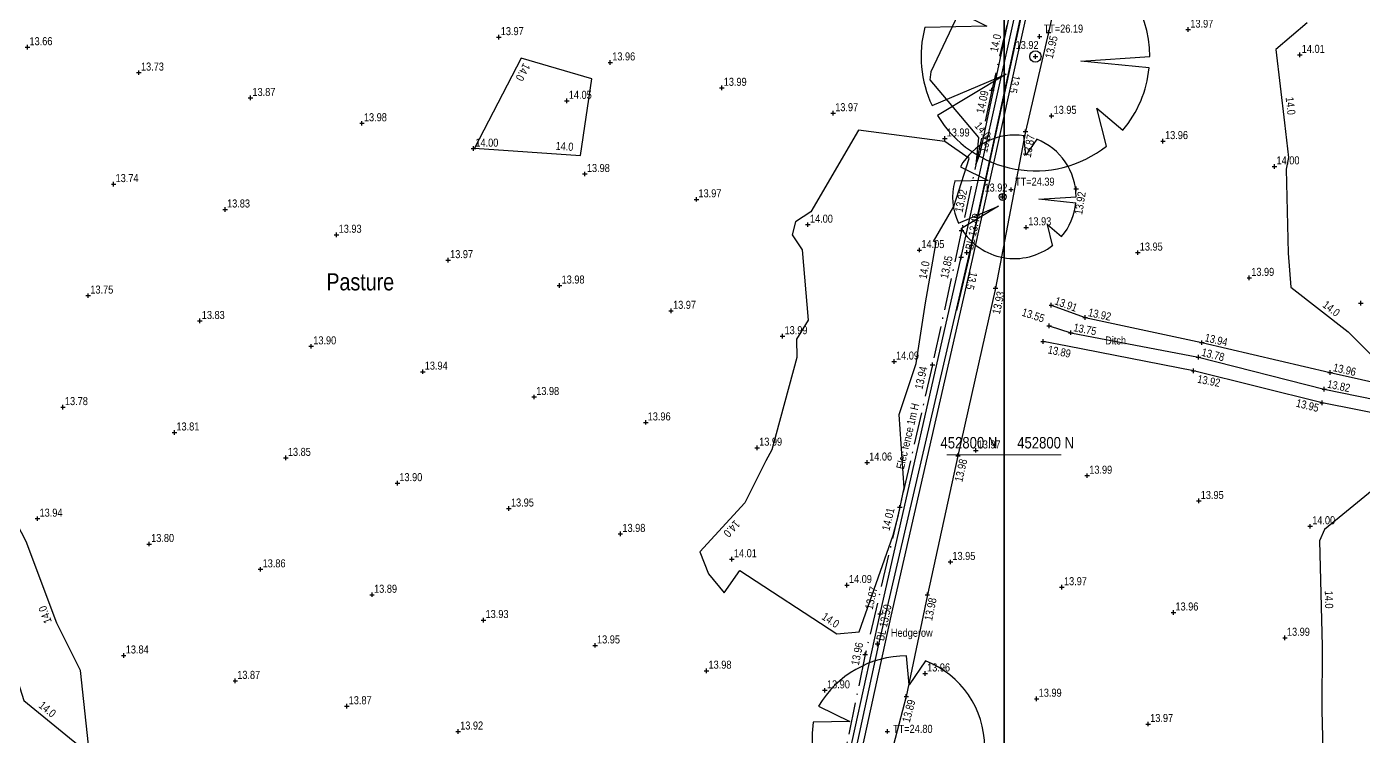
# Model space of a CAD drawing. Extents: x 452260 to 454003, y 451265 to 453203.
# Drawn here: x 453040.8 to 453157.7, y 452775.4 to 452837.4 of the extents above; entities that cross this region are included whole.
import ezdxf
from ezdxf.enums import TextEntityAlignment as Align

# ---------------------------------------------------------------- set-up
doc = ezdxf.new("R2010")
doc.units = 0
doc.header["$LTSCALE"] = 0.7
doc.header["$MEASUREMENT"] = 0
doc.header["$PDMODE"] = 2
doc.header["$PDSIZE"] = 0.2
doc.linetypes.add('Dash-Dot', pattern=[6, 4, -1, 0, -1])
doc.linetypes.add('DASHED', pattern=[5442.857143, 3628.571429, -1814.285714])
for name, color, linetype, lineweight in [('Border', 7, 'Continuous', 25), ('FFS_Tree Top Levels', 94, 'Continuous', 25), ('FPS_Bed Levels', 5, 'Continuous', 25), ('FPS_Bottom of Bank', 7, 'DASHED', 25), ('FPS_Contours-Minor', 184, 'Continuous', 25), ('FPS_Fence', 42, 'Dash-Dot', 25), ('FPS_Grid', 7, 'Continuous', 13), ('FPS_Hedge', 86, 'Continuous', 25), ('FPS_Levels', 7, 'Continuous', 25), ('FPS_Spot Levels', 7, 'Continuous', 25), ('FPS_Text', 7, 'Continuous', 25), ('FPS_Top of Bank', 7, 'DASHED', 25), ('FPS_Tree Canopy', 3, 'Continuous', 25), ('FPS_Tree Trunk', 32, 'Continuous', 25), ('FPS_Trees', 77, 'Continuous', 25)]:
    doc.layers.add(name, color=color, linetype=linetype, lineweight=lineweight)
doc.styles.add('Default', font='ARIALN.TTF')
doc.styles.get("Standard").update_dxf_attribs({"font": 'ARIALN.TTF'})

# ---------------------------------------------------------------- blocks, each defined once
blk = doc.blocks.new('Tree1R')
at = {"layer": 'FPS_Trees', "color": 77, "linetype": 'Continuous', "lineweight": 25}
for points in [[(0.363, 0.931, 0), (0.187, 0.673, 0), (0.157, 0.987, 0)], [(-0.873, 0.486, 0), (-0.424, 0.264, 0), (-0.967, 0.254, 0)], [(0.995, -0.101, 0), (0.398, -0.041, 0), (1, -0.001, 0)], [(-0.904, -0.429, 0), (-0.257, -0.156, 0), (-0.857, -0.517, 0)], [(0.622, -0.785, 0), (0.536, -0.452, 0), (0.765, -0.645, 0)]]:
    blk.add_polyline3d(points, dxfattribs=at)
at = {"layer": 'FPS_Trees', "color": 42, "linetype": 'Continuous', "lineweight": 25}
blk.add_circle((0, -0.001), 0.05, dxfattribs=at)
at = {"layer": 'FPS_Trees', "color": 77, "linetype": 'Continuous', "lineweight": 25}
for start, end in [(80.968, 150.872), (0, 68.758), (165.198, 205.304), (319.896, 354.273), (211.031, 308.435)]:
    blk.add_arc((0, -0.001), 1, start, end, dxfattribs=at)

msp = doc.modelspace()

# ---------------------------------------------------------------- linework, layer by layer
at = {"layer": 'Border'}
for points in [[(452587.68, 453140.97), (453126.3, 453140.97), (453126.3, 452726.87), (452587.68, 452726.87)], [(453126.3, 453140.97), (453664.93, 453140.97), (453664.93, 452726.87), (453126.3, 452726.87)]]:
    msp.add_lwpolyline(points, close=True, dxfattribs=at)
at = {"layer": 'FFS_Tree Top Levels'}
for p in [(453129.41, 452836.58, 26.19), (453126.91, 452823.2, 24.39), (453116.09, 452775.83, 24.8)]:
    msp.add_point(p, dxfattribs=at)
at = {"layer": 'FPS_Bed Levels'}
for p in [(453123.03, 452817.7, 13.49), (453115.22, 452783.48, 13.5)]:
    msp.add_point(p, dxfattribs=at)
at = {"layer": 'FPS_Bottom of Bank'}
for p, q in [((453122.55, 452817.3, 13.85), (453131.89, 452859.45, 13.82)), ((453123.53, 452817.08, 13.85), (453132.87, 452859.23, 13.82)), ((453115.46, 452786.11, 13.87), (453122.55, 452817.3, 13.85)), ((453116.43, 452785.9, 13.87), (453123.53, 452817.08, 13.85)), ((453111.1, 452766.26, 13.94), (453115.46, 452786.11, 13.87)), ((453112.08, 452766.04, 13.94), (453116.43, 452785.9, 13.87))]:
    msp.add_line(p, q, dxfattribs=at)
msp.add_polyline3d([(453130.25, 452811.3, 13.55), (453132.13, 452810.69, 13.75), (453143.31, 452808.56, 13.78), (453154.31, 452805.75, 13.82), (453164.08, 452803.74, 13.88), (453174.73, 452801.45, 13.81), (453185.15, 452799.04, 13.83), (453196.14, 452796.2, 13.87), (453206.55, 452793.95, 13.87), (453217.02, 452791.44, 13.89), (453220.84, 452790.66, 13.92)], dxfattribs=at)
for p in [(453122.55, 452817.3, 13.85), (453130.25, 452811.3, 13.55), (453132.13, 452810.69, 13.75), (453143.31, 452808.56, 13.78), (453154.31, 452805.75, 13.82), (453115.46, 452786.11, 13.87)]:
    msp.add_point(p, dxfattribs=at)
at = {"layer": 'FPS_Contours-Minor', "flags": 128}
for points, elevation in [([(453123.47, 452818.48), (453134.1, 452867.69), (453134.21, 452868.16), (453134.4, 452869.01), (453137.33, 452881.34), (453134.43, 452869.01), (453134.24, 452868.16), (453134.14, 452867.68), (453123.49, 452818.48), (453123.24, 452817.33), (453123.07, 452816.59), (453122.14, 452812.64), (453123.05, 452816.59), (453123.22, 452817.34)], 13.5), ([(453127.63, 452842.43), (453126.76, 452841.23), (453125.59, 452841.72), (453122.81, 452839.65), (453119.9, 452833.51), (453119.8, 452832.81), (453124.06, 452827.75), (453123.82, 452825.38), (453124.21, 452826.36)], 14), ([(453079.99, 452826.84), (453089.24, 452826.19), (453090.23, 452832.88), (453084.07, 452834.7)], 14), ([(453108.07, 452820.38), (453107.76, 452819.26), (453108.64, 452817.94), (453109.17, 452811.8), (453108.15, 452810.11), (453108.18, 452808.51), (453105.99, 452800.46), (453105.46, 452799.48), (453103.62, 452795.82), (453099.7, 452791.52), (453100.44, 452789.59), (453101.83, 452787.95), (453103.19, 452789.9), (453111.67, 452784.36), (453113.63, 452784.54), (453116.61, 452792.99), (453117.06, 452794.77), (453117.57, 452797.13), (453117.13, 452803.53), (453118.62, 452808), (453119.42, 452813.29), (453120.36, 452818.6), (453120.12, 452818.66), (453121.91, 452821.73), (453123.25, 452825.93), (453121.12, 452827.4), (453113.57, 452828.41), (453109.4, 452821.26)], 14), ([(453039.56, 452794.73), (453038.04, 452798.65), (453034.41, 452800.65), (453032.43, 452803.85), (453030.05, 452804.65), (453029.1, 452802.09), (453030.94, 452800.46), (453033.12, 452794.46), (453035.84, 452788.79), (453036.96, 452786.68), (453039.85, 452780.83), (453040.57, 452778.54), (453046.32, 452773.85), (453045.51, 452781.15), (453043.45, 452785.28), (453040.76, 452792.44)], 14)]:
    msp.add_lwpolyline(points, close=True, dxfattribs=dict(at, elevation=elevation))
at = {"layer": 'FPS_Contours-Minor', "elevation": 14, "flags": 128}
for points in [[(453152.8, 452837.79), (453150.08, 452835.46), (453150.82, 452829.05), (453151.18, 452826), (453150.98, 452825), (453151.15, 452817.63), (453151.38, 452814.66), (453156.4, 452810.77), (453161.44, 452805.71)], [(453159.13, 452797.43), (453154.33, 452793.48), (453153.88, 452792.49), (453154.13, 452783.27), (453154.1, 452777.69), (453154.21, 452773), (453152.84, 452768.54), (453157.59, 452768.43), (453162.87, 452766.5)]]:
    msp.add_lwpolyline(points, dxfattribs=at)
at = {"layer": 'FPS_Fence'}
for p, q in [((453128.44, 452845.98, 13.97), (453125.23, 452831.91, 14.09)), ((453125.23, 452831.91, 14.09), (453122.58, 452819.63, 13.92)), ((453122.58, 452819.63, 13.92), (453120.03, 452807.87, 13.94)), ((453120.03, 452807.87, 13.94), (453117.18, 452795.42, 14.01)), ((453117.18, 452795.42, 14.01), (453114.16, 452782.54, 13.96)), ((453114.16, 452782.54, 13.96), (453111.36, 452769.01, 13.97))]:
    msp.add_line(p, q, dxfattribs=at)
for p in [(453125.23, 452831.91, 14.09), (453122.58, 452819.63, 13.92), (453120.03, 452807.87, 13.94), (453117.18, 452795.42, 14.01), (453114.16, 452782.54, 13.96)]:
    msp.add_point(p, dxfattribs=at)
at = {"layer": 'FPS_Grid'}
for p, q in [((453121.3, 452800), (453126.3, 452800)), ((453126.3, 452800), (453131.3, 452800))]:
    msp.add_line(p, q, dxfattribs=at)
at = {"layer": 'FPS_Hedge'}
for p, q in [((453123.23, 452817.34, 13.49), (453134.19, 452868.02, 13.49)), ((453115.36, 452783.44, 13.56), (453123.23, 452817.34, 13.49)), ((453101.68, 452720.77, 13.47), (453115.36, 452783.44, 13.56))]:
    msp.add_line(p, q, dxfattribs=at)
msp.add_polyline3d([(453132.88, 452849.08, 13.95), (453130.19, 452836.93, 13.95), (453128.18, 452828.27, 13.87), (453125.55, 452814.57, 13.93), (453122.27, 452799.92, 13.98), (453119.59, 452787.78, 13.98), (453117.75, 452778.88, 13.89), (453113.9, 452764.18, 13.95), (453113.9, 452764.19, 13.94), (453111.14, 452752.61, 13.95), (453107.77, 452735.31, 13.92), (453104.48, 452722.19, 14), (453101.97, 452709.53, 14), (453099.49, 452698.5, 13.93), (453097.04, 452686.6, 13.9), (453094.11, 452672.58, 13.87), (453091.4, 452661.44, 13.84), (453088.3, 452652.15, 14.03)], dxfattribs=at)
for p in [(453130.19, 452836.93, 13.95), (453128.18, 452828.27, 13.87), (453125.55, 452814.57, 13.93), (453122.27, 452799.92, 13.98), (453119.59, 452787.78, 13.98), (453117.75, 452778.88, 13.89)]:
    msp.add_point(p, dxfattribs=at)
at = {"layer": 'FPS_Spot Levels'}
for p in [(453082.1, 452836.54, 13.97), (453142.41, 452837.2, 13.97), (453040.88, 452835.65, 13.66), (453091.86, 452834.32, 13.96), (453152.17, 452834.99, 14.01), (453050.63, 452833.43, 13.73), (453101.61, 452832.1, 13.99), (453060.39, 452831.22, 13.87), (453088.06, 452830.97, 14.05), (453111.36, 452829.89, 13.97), (453130.45, 452829.65, 13.95), (453070.14, 452829, 13.98), (453121.11, 452827.67, 13.99), (453140.2, 452827.44, 13.96), (453079.89, 452826.79, 14), (453149.96, 452825.23, 14), (453048.42, 452823.68, 13.74), (453089.64, 452824.57, 13.98), (453058.17, 452821.47, 13.83), (453099.39, 452822.35, 13.97), (453109.14, 452820.14, 14), (453067.92, 452819.25, 13.93), (453128.24, 452819.9, 13.93), (453118.89, 452817.92, 14.05), (453077.67, 452817.03, 13.97), (453137.99, 452817.69, 13.95), (453147.75, 452815.48, 13.99), (453087.42, 452814.82, 13.98), (453046.2, 452813.93, 13.75), (453157.5, 452813.27, 14.03), (453097.17, 452812.6, 13.97), (453055.95, 452811.72, 13.83), (453106.93, 452810.38, 13.99), (453065.7, 452809.5, 13.9), (453075.46, 452807.28, 13.94), (453116.68, 452808.17, 14.09), (453085.21, 452805.07, 13.98), (453043.99, 452804.18, 13.78), (453094.96, 452802.85, 13.96), (453053.74, 452801.96, 13.81), (453104.71, 452800.63, 13.99), (453123.82, 452800.4, 13.97), (453063.49, 452799.75, 13.85), (453114.33, 452799.33, 14.06), (453133.57, 452798.19, 13.99), (453073.24, 452797.53, 13.9), (453143.33, 452795.98, 13.95), (453041.77, 452794.43, 13.94), (453082.99, 452795.31, 13.95), (453153.08, 452793.76, 14), (453051.52, 452792.21, 13.8), (453092.74, 452793.1, 13.98), (453102.49, 452790.88, 14.01), (453061.27, 452790, 13.86), (453121.61, 452790.64, 13.95), (453112.56, 452788.62, 14.09), (453071.02, 452787.78, 13.89), (453131.36, 452788.43, 13.97), (453141.11, 452786.22, 13.96), (453080.77, 452785.56, 13.93), (453150.87, 452784.01, 13.99), (453090.53, 452783.35, 13.95), (453049.3, 452782.46, 13.84), (453100.28, 452781.13, 13.98), (453119.4, 452780.89, 13.96), (453059.06, 452780.24, 13.87), (453110.63, 452779.42, 13.9), (453068.81, 452778.03, 13.87), (453129.15, 452778.68, 13.99), (453078.56, 452775.81, 13.92), (453138.9, 452776.47, 13.97)]:
    msp.add_point(p, dxfattribs=at)
at = {"layer": 'FPS_Top of Bank'}
msp.add_polyline3d([(453130.43, 452813.09, 13.91), (453133.4, 452812.01, 13.92), (453143.59, 452809.82, 13.94), (453154.82, 452807.21, 13.96), (453164.72, 452804.97, 14.02), (453175.19, 452802.75, 14), (453185.84, 452800.05, 13.98), (453196.77, 452797.36, 14.03), (453207.27, 452795.1, 14.01), (453217.21, 452792.79, 14.01), (453221.6, 452792.02, 14.02), (453224.22, 452790.98, 14.06), (453223.81, 452789.07, 14.05), (453220.61, 452789.44, 14), (453216.65, 452790.52, 13.98), (453206.26, 452792.84, 13.99), (453195.99, 452795.08, 14.01), (453184.99, 452797.93, 13.98), (453174.6, 452800.23, 13.99), (453164.06, 452802.56, 14), (453154.11, 452804.56, 13.95), (453142.88, 452807.35, 13.92), (453131.85, 452809.5, 13.89), (453129.72, 452809.93, 13.89)], dxfattribs=at)
for p in [(453130.43, 452813.09, 13.91), (453133.4, 452812.01, 13.92), (453129.72, 452809.93, 13.89), (453143.59, 452809.82, 13.94), (453142.88, 452807.35, 13.92), (453154.82, 452807.21, 13.96), (453154.11, 452804.56, 13.95)]:
    msp.add_point(p, dxfattribs=at)
at = {"layer": 'FPS_Tree Canopy'}
msp.add_point((453132.61, 452823.27, 13.92), dxfattribs=at)
at = {"layer": 'FPS_Tree Trunk'}
for p in [(453129.04, 452834.85, 13.92), (453126.17, 452822.56, 13.92)]:
    msp.add_point(p, dxfattribs=at)
at = {"layer": 'FPS_Trees', "color": 77, "linetype": 'Continuous', "lineweight": 25}
for points in [[(453129.16, 452827.61, 12.53), (453128.21, 452826.21, 12.53), (453128.04, 452827.91, 12.53)], [(453122.48, 452825.2, 12.53), (453124.91, 452824.01, 12.53), (453121.97, 452823.95, 12.53)], [(453122.31, 452820.26, 12.53), (453125.81, 452821.74, 12.53), (453122.57, 452819.79, 12.53)], [(453132.57, 452822.03, 12.53), (453129.34, 452822.36, 12.53), (453132.6, 452822.57, 12.53)], [(453130.55, 452818.34, 12.53), (453130.09, 452820.14, 12.53), (453131.33, 452819.1, 12.53)], [(453119.44, 452781.99, 13.88), (453118.01, 452779.9, 13.88), (453117.77, 452782.44, 13.88)], [(453110.06, 452778.04, 13.88), (453112.8, 452776.69, 13.88), (453109.61, 452776.63, 13.88)]]:
    msp.add_polyline3d(points, dxfattribs=at)
at = {"layer": 'FPS_Trees', "color": 42, "linetype": 'Continuous', "lineweight": 25}
msp.add_circle((453126.17, 452822.56, 13.92), 0.3, dxfattribs=at)
at = {"layer": 'FPS_Trees', "color": 77, "linetype": 'Continuous', "lineweight": 25}
for centre, radius, start, end in [((453127.2, 452822.57, 12.53), 5.4, 80.968, 150.872), ((453127.2, 452822.57, 12.53), 5.4, 0, 68.758), ((453127.2, 452822.57, 12.53), 5.4, 165.198, 205.304), ((453127.2, 452822.57, 12.53), 5.4, 319.896, 354.273), ((453127.2, 452822.57, 12.53), 5.4, 211.031, 308.435), ((453117.83, 452773.39, 13.88), 9.05, 90.3799, 149.127), ((453116.5, 452774.44, 13.88), 8.1, 0, 68.758), ((453118.75, 452775.27, 13.73), 9.24, 171.5664, 203.149)]:
    msp.add_arc(centre, radius, start, end, dxfattribs=at)

# ---------------------------------------------------------------- block references
at = {"layer": 'FPS_Tree Canopy', "xscale": 10, "yscale": 10, "zscale": 10}
msp.add_blockref('Tree1R', (453129.04, 452834.85, 13.92), dxfattribs=at)

# ---------------------------------------------------------------- texts
at = {"layer": 'FFS_Tree Top Levels', "style": 'Default'}
for s, p in [('TT=26.19', (453129.76, 452836.93)), ('TT=24.39', (453127.26, 452823.55)), ('TT=24.80', (453116.59, 452775.7))]:
    msp.add_text(s, height=0.7, dxfattribs=at).set_placement(p)
at = {"layer": 'FPS_Bed Levels'}
for s, rotation, p in [('BL 13.49', 77.9487, (453123.58, 452817.89)), ('BL 13.50', 77.6996, (453115.79, 452783.7))]:
    msp.add_text(s, height=0.7, rotation=rotation, dxfattribs=at).set_placement(p)
at = {"layer": 'FPS_Contours-Minor', "style": 'Default'}
for s, rotation, p in [('14.0', 77.9778, (453125.9, 452835.95, 14)), ('14.0', 242.5954, (453083.91, 452833.63, 14)), ('13.5', 257.7925, (453126.88, 452832.49, 13.5)), ('14.0', 276.569, (453151.01, 452830.48, 14)), ('14.0', 310.0618, (453124.18, 452828.15, 14)), ('14.0', 355.9666, (453087.83, 452826.64, 14)), ('13.5', 77.8057, (453124.98, 452827.15, 13.5)), ('14.0', 79.911, (453119.66, 452816.11, 14)), ('13.5', 256.76, (453123.13, 452815.3, 13.5)), ('14.0', 322.2632, (453154.71, 452812.52, 14)), ('14.0', 227.7112, (453102.23, 452793.78, 14)), ('14.0', 271.5439, (453154.37, 452787.34, 14)), ('14.0', 110.5867, (453042.75, 452786.15, 14)), ('14.0', 326.8372, (453110.94, 452785.26, 14)), ('14.0', 320.8531, (453042.41, 452777.49, 14))]:
    msp.add_text(s, height=0.7, rotation=rotation, dxfattribs=at).set_placement(p, align=Align.CENTER)
at = {"layer": 'FPS_Grid'}
for p in [(453120.74, 452800.57), (453127.45, 452800.57)]:
    msp.add_text('452800 N', height=1, dxfattribs=at).set_placement(p)
at = {"layer": 'FPS_Levels', "style": 'Default'}
for p in [(453127.31, 452835.85, 13.92), (453124.59, 452823.38, 13.92)]:
    msp.add_text('13.92', height=0.7, dxfattribs=at).set_placement(p, align=Align.MIDDLE_LEFT)
for s, rotation, p in [('13.95', 76.9476, (453130.32, 452836.72, 13.95)), ('13.87', 79.1354, (453128.32, 452828.07, 13.87)), ('13.92', 80.8044, (453132.76, 452823.07, 13.92)), ('13.93', 77.381, (453125.68, 452814.36, 13.93)), ('13.89', 348.5934, (453132.19, 452809.18, 13.89)), ('13.92', 348.9796, (453145.26, 452806.63, 13.92)), ('13.95', 346.0311, (453153.9, 452804.43, 13.95)), ('13.98', 77.5363, (453122.4, 452799.71, 13.98)), ('13.98', 78.3532, (453119.72, 452787.57, 13.98)), ('13.89', 75.3004, (453117.88, 452778.67, 13.89))]:
    msp.add_text(s, height=0.7, rotation=rotation, dxfattribs=at).set_placement(p, align=Align.TOP_RIGHT)
at = {"layer": 'FPS_Levels'}
for s, rotation, p in [('14.09', 77.8195, (453124.27, 452831.92)), ('13.92', 77.7965, (453122.4, 452823.27)), ('13.94', 77.1043, (453118.92, 452807.8)), ('14.01', 76.7786, (453116.05, 452795.44)), ('13.96', 78.3412, (453113.31, 452783.66))]:
    msp.add_text(s, height=0.7, rotation=rotation, dxfattribs=at).set_placement(p, align=Align.TOP_RIGHT)
for s, rotation, p in [('13.85', 77.5075, (453121.38, 452815.37)), ('13.87', 77.1813, (453114.8, 452786.43))]:
    msp.add_text(s, height=0.7, rotation=rotation, dxfattribs=at).set_placement(p)
at = {"layer": 'FPS_Levels', "style": 'Default'}
for s, rotation, p in [('13.91', 340.0744, (453130.66, 452813.19, 13.91)), ('13.55', 342.0476, (453127.79, 452812.19, 13.55)), ('13.92', 347.8246, (453133.61, 452812.15, 13.92)), ('13.75', 349.1953, (453132.33, 452810.83, 13.75)), ('13.94', 346.9318, (453143.8, 452809.95, 13.94)), ('13.78', 345.6776, (453143.52, 452808.68, 13.78)), ('13.96', 347.2669, (453155.03, 452807.34, 13.96)), ('13.82', 348.3933, (453154.52, 452805.89, 13.82))]:
    msp.add_text(s, height=0.7, rotation=rotation, dxfattribs=at).set_placement(p)
at = {"layer": 'FPS_Spot Levels', "style": 'Default'}
for s, p in [('13.97', (453142.59, 452837.37, 13.97)), ('13.97', (453082.28, 452836.71, 13.97)), ('13.66', (453041.06, 452835.83, 13.66)), ('14.01', (453152.34, 452835.16, 14.01)), ('13.73', (453050.81, 452833.61, 13.73)), ('13.96', (453092.03, 452834.5, 13.96)), ('13.87', (453060.56, 452831.39, 13.87)), ('13.99', (453101.78, 452832.28, 13.99)), ('13.98', (453070.31, 452829.18, 13.98)), ('13.97', (453111.53, 452830.06, 13.97)), ('13.95', (453130.63, 452829.83, 13.95)), ('13.99', (453121.28, 452827.85, 13.99)), ('14.00', (453080.06, 452826.96, 14)), ('13.96', (453140.38, 452827.62, 13.96)), ('13.98', (453089.81, 452824.74, 13.98)), ('14.00', (453150.13, 452825.41, 14)), ('13.74', (453048.59, 452823.86, 13.74)), ('13.97', (453099.57, 452822.53, 13.97)), ('13.83', (453058.34, 452821.64, 13.83)), ('14.00', (453109.32, 452820.31, 14)), ('13.93', (453128.42, 452820.08, 13.93)), ('13.93', (453068.1, 452819.43, 13.93)), ('14.05', (453119.07, 452818.09, 14.05)), ('13.95', (453138.17, 452817.87, 13.95)), ('13.97', (453077.85, 452817.21, 13.97)), ('13.98', (453087.6, 452814.99, 13.98)), ('13.99', (453147.92, 452815.66, 13.99)), ('13.75', (453046.38, 452814.11, 13.75)), ('13.97', (453097.35, 452812.78, 13.97)), ('13.83', (453056.13, 452811.89, 13.83)), ('13.99', (453107.1, 452810.56, 13.99)), ('13.90', (453065.88, 452809.67, 13.9)), ('14.09', (453116.85, 452808.34, 14.09)), ('13.94', (453075.63, 452807.46, 13.94)), ('13.98', (453085.38, 452805.24, 13.98)), ('13.78', (453044.16, 452804.36, 13.78)), ('13.81', (453053.91, 452802.14, 13.81)), ('13.96', (453095.13, 452803.02, 13.96)), ('13.85', (453063.66, 452799.92, 13.85)), ('13.99', (453104.88, 452800.81, 13.99)), ('13.97', (453123.99, 452800.57, 13.97)), ('14.06', (453114.5, 452799.51, 14.06)), ('13.90', (453073.41, 452797.71, 13.9)), ('13.99', (453133.75, 452798.36, 13.99)), ('13.95', (453083.17, 452795.49, 13.95)), ('13.95', (453143.5, 452796.15, 13.95)), ('13.94', (453041.94, 452794.6, 13.94)), ('14.00', (453153.25, 452793.94, 14)), ('13.98', (453092.92, 452793.27, 13.98)), ('13.80', (453051.7, 452792.39, 13.8)), ('14.01', (453102.67, 452791.06, 14.01)), ('13.95', (453121.78, 452790.82, 13.95)), ('13.86', (453061.45, 452790.17, 13.86)), ('14.09', (453112.73, 452788.8, 14.09)), ('13.97', (453131.54, 452788.61, 13.97)), ('13.89', (453071.2, 452787.95, 13.89)), ('13.93', (453080.95, 452785.74, 13.93)), ('13.96', (453141.29, 452786.4, 13.96)), ('13.95', (453090.7, 452783.52, 13.95)), ('13.99', (453151.04, 452784.19, 13.99)), ('13.84', (453049.48, 452782.64, 13.84)), ('13.98', (453100.45, 452781.31, 13.98)), ('13.96', (453119.57, 452781.07, 13.96)), ('13.87', (453059.23, 452780.42, 13.87)), ('13.90', (453110.81, 452779.59, 13.9)), ('13.99', (453129.33, 452778.86, 13.99)), ('13.87', (453068.98, 452778.2, 13.87)), ('13.97', (453139.08, 452776.65, 13.97)), ('13.92', (453078.73, 452775.99, 13.92))]:
    msp.add_text(s, height=0.7, dxfattribs=at).set_placement(p)
at = {"layer": 'FPS_Spot Levels'}
msp.add_text('14.05', height=0.7, dxfattribs=at).set_placement((453088.23, 452831.14))
at = {"layer": 'FPS_Text'}
for s, height, p in [('Pasture', 1.5, (453067.03, 452814.39)), ('Ditch', 0.7, (453135.14, 452809.66, -14.04)), ('Hedgerow', 0.7, (453116.4, 452784.1))]:
    msp.add_text(s, height=height, dxfattribs=at).set_placement(p)
msp.add_text('Elec fence 1m H', height=0.7, rotation=76.6201, dxfattribs=at).set_placement((453117.53, 452798.7))

doc.saveas('drawing.dxf')
